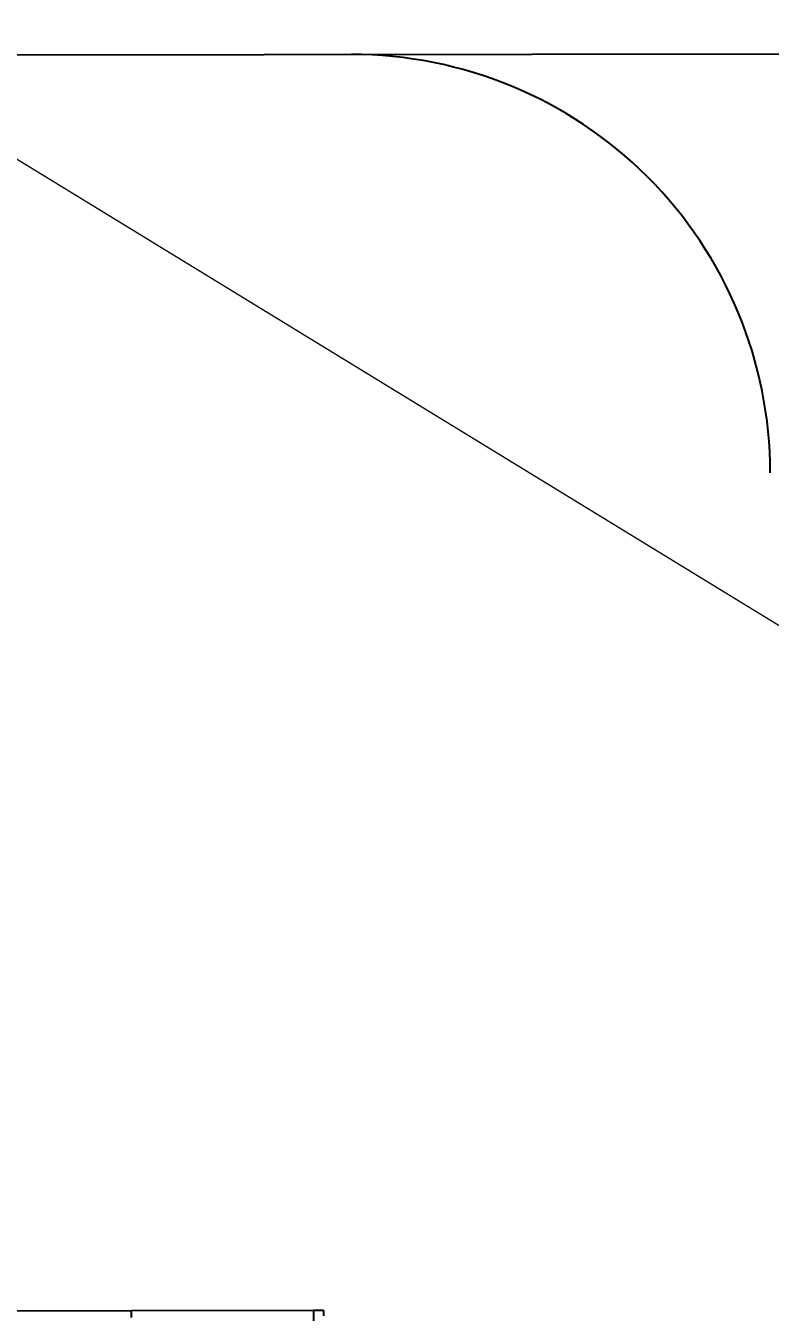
# Model space of a CAD drawing. Header units: feet. Extents: x -99009 to 3252343, y -11094690 to 9035152.
# Drawn here: x 2516280 to 2517170, y -1992440 to -1990904 of the extents above; entities that cross this region are included whole.
import ezdxf

# ---------------------------------------------------------------- set-up
doc = ezdxf.new("R2010")
doc.units = ezdxf.units.FT
doc.header["$PDSIZE"] = -1
for name, color, linetype in [('1', 1, 'Continuous'), ('JOB', 4, 'Continuous'), ('K-LINE', 7, 'Continuous')]:
    doc.layers.add(name, color=color, linetype=linetype)
doc.styles.get("Standard").update_dxf_attribs({"font": 'GOTHICB.TTF'})
doc.dimstyles.new('LGB VVP', dxfattribs={"dimtxt": 3, "dimasz": 3, "dimexe": 1, "dimexo": 1, "dimgap": 1, "dimtad": 1, "dimtoh": 1, "dimdec": 4, "dimzin": 12, "dimdsep": 46, "dimtxsty": 'Standard', "dimcen": 0, "dimclrd": 2, "dimclre": 1, "dimclrt": 3, "dimadec": 0, "dimazin": 3, "dimtfac": 1, "dimtdec": 4, "dimtofl": 0, "dimtmove": 0, "dimatfit": 3, "dimfxl": 1, "dimtolj": 1, "dimtzin": 0, "dimlwd": 13, "dimlwe": 13, "dimarcsym": 0})

# ---------------------------------------------------------------- blocks, each defined once
blk = doc.blocks.new('furnace')
at = {"layer": 'K-LINE', "color": 7, "linetype": 'Continuous', "lineweight": 25}
for p, q in [((121600.7, 50309.2), (121606.7, 50309.2)), ((121600.7, 50309.2), (121600.7, 50297.2)), ((121600.7, 50297.2), (121600.7, 50079.2)), ((121600.7, 50297.2), (123600.7, 50297.2)), ((121600.7, 50079.2), (121600.7, 48479.2)), ((121600.7, 50079.2), (121608.7, 50079.2))]:
    blk.add_line(p, q, dxfattribs=at)
blk = doc.blocks.new('*D2636')
at = {"layer": 'Defpoints', "color": 0}
for p in [(2519964.7, -1984929.5), (2516229.6, -1991039), (2517357.2, -1991728.3)]:
    blk.add_point(p, dxfattribs=at)
at = {"layer": 'K-LINE', "color": 1, "lineweight": 13}
for p, q in [((2519965.5, -1984930), (2521093.1, -1985619.4)), ((2516230.4, -1991039.5), (2517358, -1991728.9))]:
    blk.add_line(p, q, dxfattribs=at)
at = {"layer": 'K-LINE', "color": 2, "lineweight": 13}
blk.add_line((2521040.1, -1985704.2), (2517409.3, -1991643), dxfattribs=at)
at = {"layer": 'K-LINE', "color": 2}
for points in [[(2521054.3, -1985712.9), (2521025.9, -1985695.5), (2521092.3, -1985618.9)], [(2517395.1, -1991634.3), (2517423.5, -1991651.7), (2517357.2, -1991728.3)]]:
    blk.add_solid(points, dxfattribs=at)
at = {"layer": 'K-LINE', "color": 3, "insert": (2519402.6, -1988078.8), "char_height": 300, "attachment_point": 5, "rotation": 58.5598}
blk.add_mtext('\\A1;7161', dxfattribs=at)

msp = doc.modelspace()

# ---------------------------------------------------------------- linework, layer by layer
at = {"layer": '1'}
msp.add_arc((2520410.24778, -1978395.99612), 100000, 84.1346387202, 194.3871675539, dxfattribs=at)
at = {"layer": 'JOB'}
msp.add_line((2514320.42106, -1990941.17048), (2520250.65207, -1990934.43749), dxfattribs=at)
msp.add_arc((2516670.01245, -1991438.50316), 500, 0.06505171, 90.06505171, dxfattribs=at)

# ---------------------------------------------------------------- block references
at = {"layer": 'JOB', "rotation": 270.0650517140735}
msp.add_blockref('furnace', (2466188.9242, -1870894.97808), dxfattribs=at)

# ---------------------------------------------------------------- dimensions: what is measured, and where the dimension line sits
at = {"layer": 'K-LINE'}
dim = msp.add_linear_dim(base=(2517357.16324, -1991728.33267), p1=(2519964.66542, -1984929.50645), p2=(2516229.55853, -1991038.95376), angle=238.55981259, dimstyle='LGB VVP', override={"dimtxt": 300, "dimasz": 100, "dimdec": 0}, dxfattribs=at)
dim.commit()
dim.dimension.update_dxf_attribs({"geometry": '*D2636', "text_midpoint": (2519537.82847, -1988161.45769), "dimtype": 161})

doc.saveas('drawing.dxf')
